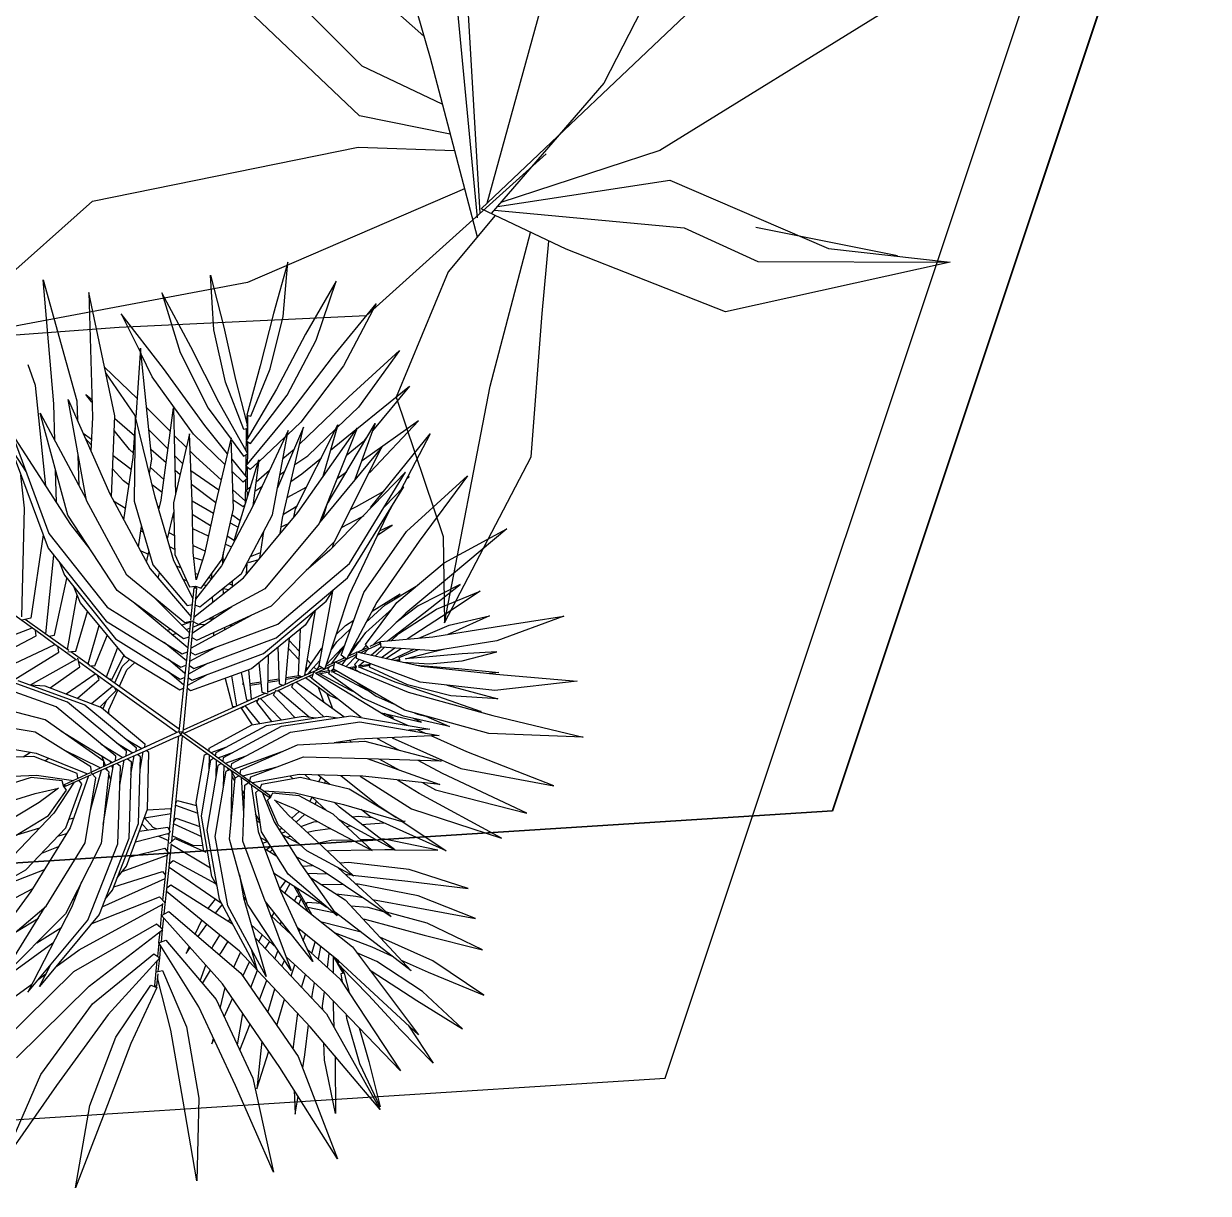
# Model space of a CAD drawing. Header units: metres. Extents: x 251860 to 269438, y 1966787 to 1972367.
# Drawn here: x 253628.117 to 253630.165, y 1969009.766 to 1969011.789 of the extents above; entities that cross this region are included whole.
import ezdxf

# ---------------------------------------------------------------- set-up
doc = ezdxf.new("R2010")
doc.units = ezdxf.units.M
doc.header["$MEASUREMENT"] = 0
doc.layers.get('0').update_dxf_attribs({"linetype": 'CONTINUOUS', "lineweight": 100})
doc.layers.add('PDF3_POINTS_line', color=6, linetype='CONTINUOUS')
doc.layers.add('zelen', color=74, linetype='CONTINUOUS')
doc.layers.add('Wall', color=7, linetype='CONTINUOUS', lineweight=20)

# ---------------------------------------------------------------- blocks, each defined once
blk = doc.blocks.new('z_25')
at = {"linetype": 'ByBlock', "lineweight": -2}
for p, q in [((75.6, 531), (61.4, 212.4)), ((-193.8, 482.3), (-41.1, 202.3)), ((234.2, 233.9), (362.2, 420.5)), ((362.2, 420.5), (261.8, 169.1)), ((268.5, 311.3), (362.2, 420.5)), ((0, 0), (-61.4, 377.5)), ((199.5, 254.6), (320.8, 373.9)), ((96.8, 202.2), (268.5, 311.3)), ((-1.5, 9.4), (-231.6, 280)), ((152.6, 184.8), (234.2, 233.9)), ((61.4, 212.4), (6.8, 23.5)), ((-41.1, 202.3), (11.3, 6.6)), ((8.4, 17.5), (96.8, 202.2)), ((9.9, 12), (152.6, 184.8)), ((261.8, 169.1), (95.5, 55.8)), ((-248.8, 130.2), (6, -9.8)), ((3.7, -3.9), (-228.2, 134.9)), ((-341.5, 103.5), (-180.8, 50.3)), ((-10.4, 99.5), (28, -182.6)), ((-314.5, 31.3), (-205.7, 58.5)), ((95.5, 55.8), (0, 0)), ((-180.8, 50.3), (24.7, -22.4)), ((141.9, -10.1), (76.1, 44.5)), ((-127.4, 31.4), (-217.4, -21.1)), ((178.1, -108.6), (55.5, 32.4)), ((-93, 19.2), (-171.1, -56.8)), ((-141.4, -78.6), (-74.3, 12.6)), ((15.6, 9.1), (39.5, -73.8)), ((-30.3, -2.9), (-83.2, -275.9)), ((274.3, -115.5), (141.9, -10.1)), ((-217.4, -21.1), (-311, -39.1)), ((-171.1, -56.8), (-370, -99.9)), ((-264.8, -372.7), (-141.4, -78.6)), ((39.5, -73.8), (126.7, -207.3)), ((378.3, -309.6), (178.1, -108.6)), ((378.3, -309.6), (274.3, -115.5)), ((28, -182.6), (-124.2, -430.2)), ((126.7, -207.3), (293.5, -253.8)), ((293.5, -253.8), (378.3, -309.6)), ((-83.2, -275.9), (-232.8, -618.5)), ((-232.8, -618.5), (-264.8, -372.7)), ((-124.2, -430.2), (-232.8, -618.5))]:
    blk.add_line(p, q, dxfattribs=at)
blk = doc.blocks.new('z_49')
at = {"color": 67, "ltscale": 2, "true_color": 0x727430}
for p, q in [((3.431, 5.265), (5.145, 6.73)), ((5.145, 6.73), (3.717, 4.955)), ((3.505, 5.725), (3.733, 6.051)), ((5.441, 5.922), (3.642, 4.556)), ((3.9, 4.239), (5.441, 5.922)), ((2.139, 4.516), (3.505, 5.725)), ((2.326, 5.432), (1.245, 3.824)), ((2.557, 5.572), (1.469, 3.964)), ((1.831, 3.737), (2.557, 5.572)), ((2.139, 4.956), (2.326, 5.432)), ((1.94, 3.881), (3.147, 5.365)), ((3.147, 5.365), (2.369, 3.78)), ((2.9, 4.861), (3.431, 5.265)), ((5.471, 5.222), (5.106, 4.542)), ((5.11, 4.023), (5.471, 5.222)), ((1.582, 4.593), (2.031, 4.992)), ((2.352, 3.762), (3.647, 5.099)), ((3.647, 5.099), (2.698, 3.49)), ((3.717, 4.955), (3.437, 4.743)), ((3.859, 4.721), (3.908, 4.893)), ((3.908, 4.893), (3.897, 4.75)), ((4.119, 3.942), (4.438, 4.826)), ((4.39, 4.096), (4.508, 4.903)), ((6.209, 4.848), (5.523, 3.945)), ((5.721, 3.849), (6.209, 4.848)), ((-0.044, 3.482), (1.582, 4.593)), ((2.007, 4.181), (2.474, 4.537)), ((3.642, 4.556), (3.126, 4.217)), ((3.301, 4.332), (3.306, 4.52)), ((3.656, 3.242), (5.165, 4.578)), ((5.165, 4.578), (4.096, 3.913)), ((4.868, 4.098), (5.09, 4.513)), ((-1.724, 4.296), (-0.1, 3.214)), ((2.49, 4.025), (2.93, 4.359)), ((3.221, 4.279), (3.256, 4.436)), ((6.212, 3.692), (6.981, 4.316)), ((6.981, 4.316), (6.356, 3.572)), ((2.67, 3.433), (3.9, 4.239)), ((3.556, 3.665), (3.678, 4.094)), ((3.814, 3.738), (3.853, 4.207)), ((4.463, 2.885), (4.868, 4.098)), ((1.389, 4.038), (0.033, 3.337)), ((1.469, 3.964), (1.002, 2.33)), ((1.351, 2.359), (1.94, 3.881)), ((4.121, 3.943), (2.846, 3.053)), ((3.127, 2.782), (4.121, 3.943)), ((4.113, 3.924), (4.119, 3.941)), ((4.708, 2.813), (5.11, 4.023)), ((5.523, 3.945), (4.999, 2.946)), ((-1.489, 3.73), (-0.176, 3.071)), ((-0.101, 2.969), (-0.098, 3.682)), ((-0.042, 2.953), (1.2, 3.663)), ((1.245, 3.824), (0.785, 2.197)), ((1.673, 3.191), (1.831, 3.737)), ((1.679, 2.376), (2.352, 3.762)), ((3.032, 3.425), (3.095, 3.711)), ((3.281, 3.428), (3.29, 3.839)), ((3.479, 3.53), (3.936, 3.814)), ((3.547, 3.572), (3.556, 3.665)), ((4.255, 3.253), (4.355, 3.862)), ((5.201, 2.852), (5.721, 3.849)), ((5.564, 2.963), (6.212, 3.692)), ((-1.01, 2.028), (-1.419, 3.458)), ((0.033, 3.337), (-0.092, 3.45)), ((1.154, 3.501), (1.018, 3.295)), ((1.779, 3.556), (1.822, 3.575)), ((2.698, 3.49), (2.02, 2.102)), ((2.463, 3.009), (3.479, 3.53)), ((3.144, 2.663), (4.636, 3.455)), ((4.636, 3.455), (3.384, 2.514)), ((3.972, 3.103), (4.054, 3.595)), ((6.356, 3.572), (5.71, 2.845)), ((-1.603, 2.069), (-2.192, 3.281)), ((-1.316, 2.054), (-1.831, 3.385)), ((-0.82, 1.911), (-1.223, 3.335)), ((-1.221, 3.328), (-0.103, 2.705)), ((-0.044, 3.407), (-0.042, 2.969)), ((0.028, 2.81), (0.998, 3.224)), ((1.018, 3.295), (0.621, 1.872)), ((1.705, 3.301), (1.718, 3.308)), ((2.632, 3.356), (2.653, 3.107)), ((3.03, 3.3), (3.032, 3.425)), ((3.417, 3.12), (3.656, 3.242)), ((3.749, 2.984), (3.781, 3.353)), ((7.989, 3.314), (7.079, 2.984)), ((7.143, 2.808), (7.989, 3.314)), ((-2.494, 3.043), (-1.901, 1.828)), ((-0.176, 3.071), (-0.1, 3.138)), ((0.944, 3.031), (0.781, 2.772)), ((2.846, 3.053), (2.104, 2.105)), ((2.477, 3.017), (2.48, 3.046)), ((3.483, 2.843), (3.512, 3.168)), ((4.189, 2.851), (4.239, 3.157)), ((-1.066, 2.935), (-0.171, 2.565)), ((-1.025, 2.872), (-0.677, 1.627)), ((-0.103, 2.646), (-0.101, 2.969)), ((-0.042, 2.969), (-0.039, 2.441)), ((-0.042, 2.882), (0.028, 2.81)), ((-0.039, 2.465), (0.859, 2.896)), ((4.425, 2.95), (3.236, 2.452)), ((3.272, 2.731), (3.275, 2.954)), ((3.456, 2.198), (4.425, 2.95)), ((3.911, 2.734), (3.944, 2.935)), ((4.347, 2.103), (4.463, 2.885)), ((4.533, 2.178), (4.708, 2.813)), ((4.744, 1.878), (5.201, 2.852)), ((4.999, 2.946), (4.782, 2.28)), ((5.061, 2.192), (5.564, 2.963)), ((5.71, 2.845), (5.18, 2.216)), ((7.079, 2.984), (6.172, 2.624)), ((6.234, 2.446), (7.143, 2.808)), ((-1.975, 1.831), (-2.624, 2.661)), ((-0.96, 2.641), (-0.817, 2.415)), ((-0.956, 2.635), (-0.106, 2.238)), ((-0.171, 2.565), (-0.091, 2.645)), ((-0.106, 2.222), (-0.103, 2.633)), ((0.781, 2.772), (0.459, 1.555)), ((2.218, 2.507), (2.552, 2.678)), ((2.385, 1.834), (3.127, 2.782)), ((2.485, 2.644), (2.49, 2.599)), ((2.982, 2.596), (3.144, 2.663)), ((3.02, 2.612), (3.02, 2.645)), ((3.72, 2.655), (3.731, 2.774)), ((4.084, 1.995), (4.15, 2.615)), ((4.15, 2.615), (4.173, 2.754)), ((6.172, 2.624), (5.303, 2.304)), ((-2.871, 2.424), (-2.221, 1.594)), ((-0.817, 2.415), (-0.536, 1.35)), ((-0.074, 2.437), (0.023, 2.325)), ((-0.039, 2.396), (-0.036, 1.983)), ((0.023, 2.325), (0.728, 2.572)), ((1.59, 1.016), (1.679, 2.376)), ((2.186, 2.442), (2.206, 2.327)), ((3.236, 2.452), (2.49, 1.891)), ((3.456, 2.544), (3.458, 2.57)), ((3.686, 1.833), (3.697, 2.383)), ((3.697, 2.383), (3.697, 2.385)), ((3.899, 2.542), (3.908, 1.924)), ((5.328, 2.232), (6.234, 2.446)), ((8.219, 2.403), (7.117, 2.29)), ((7.141, 2.07), (8.219, 2.403)), ((-0.79, 2.313), (-0.165, 2.101)), ((-0.165, 2.101), (-0.062, 2.218)), ((-0.11, 1.511), (-0.106, 2.168)), ((-0.036, 2.01), (0.643, 2.251)), ((0.785, 2.197), (0.897, 0.609)), ((1.002, 2.33), (1.108, 0.731)), ((1.338, 0.868), (1.351, 2.359)), ((2.081, 2.226), (2.255, 2.298)), ((2.206, 2.327), (2.217, 2.282)), ((2.643, 2.163), (3.104, 2.352)), ((2.712, 1.638), (3.456, 2.198)), ((2.752, 2.208), (2.765, 2.097)), ((3.015, 2.285), (3.015, 2.316)), ((3.464, 2.204), (3.509, 1.758)), ((4.806, 2.29), (3.67, 1.827)), ((3.78, 1.509), (4.806, 2.29)), ((4.779, 2.269), (4.663, 1.916)), ((4.925, 2.038), (5.101, 2.16)), ((5.12, 2.145), (5.061, 2.192)), ((5.12, 2.145), (5.158, 2.19)), ((5.123, 2.147), (5.303, 2.275)), ((5.291, 2.293), (5.163, 2.203)), ((5.303, 2.275), (5.291, 2.293)), ((5.291, 2.293), (5.303, 2.288)), ((5.303, 2.288), (5.297, 2.284)), ((5.303, 2.304), (5.328, 2.232)), ((5.303, 2.275), (5.303, 2.288)), ((7.117, 2.29), (6, 2.14)), ((-2.313, 1.644), (-2.965, 2.134)), ((-2.093, 1.982), (-1.947, 1.923)), ((-1.525, 0.878), (-1.603, 2.069)), ((-1.305, 0.748), (-1.316, 2.054)), ((-1.103, 0.629), (-1.01, 2.028)), ((-0.711, 2.013), (-0.108, 1.804)), ((-0.054, 1.982), (0.006, 1.888)), ((-0.036, 1.953), (-0.033, 1.511)), ((0.006, 1.888), (0.584, 2.029)), ((1.254, 0.712), (1.348, 1.961)), ((2.02, 2.102), (1.745, 0.99)), ((2.104, 2.105), (1.869, 1.17)), ((2.554, 2.05), (2.566, 1.948)), ((3.27, 2.058), (3.294, 1.667)), ((4.499, 2.056), (4.378, 1.62)), ((4.746, 1.881), (4.922, 2.006)), ((4.768, 1.929), (4.919, 2.034)), ((6, 2.14), (4.919, 2.037)), ((4.919, 2.037), (4.927, 1.948)), ((4.927, 1.948), (6.021, 1.919)), ((4.974, 2.042), (5.12, 2.145)), ((6.021, 1.919), (7.141, 2.07)), ((-3.158, 1.913), (-2.506, 1.422)), ((-1.77, 1.013), (-1.975, 1.831)), ((-1.901, 1.828), (-1.661, 0.856)), ((-0.918, 0.522), (-0.82, 1.911)), ((-0.656, 1.806), (-0.149, 1.685)), ((-0.149, 1.685), (-0.108, 1.747)), ((-0.033, 1.6), (0.508, 1.742)), ((0.621, 1.872), (0.713, 0.492)), ((1.967, 1.885), (2.058, 1.923)), ((2.028, 1.15), (2.385, 1.834)), ((2.49, 1.891), (2.168, 1.332)), ((2.341, 1.749), (2.361, 1.666)), ((3.67, 1.827), (2.813, 1.462)), ((3.06, 1.9), (3.117, 1.592)), ((4.021, 1.41), (4.054, 1.718)), ((4.28, 1.649), (4.32, 1.92)), ((4.378, 1.622), (4.543, 1.738)), ((4.39, 1.666), (4.545, 1.773)), ((4.539, 1.675), (4.545, 1.777)), ((4.545, 1.777), (5.789, 1.687)), ((4.549, 1.776), (4.715, 1.892)), ((4.592, 1.773), (4.742, 1.879)), ((4.663, 1.916), (4.744, 1.878)), ((-2.595, 1.269), (-3.346, 1.588)), ((-2.031, 1.155), (-2.313, 1.644)), ((-2.221, 1.594), (-1.908, 0.996)), ((-1.923, 1.624), (-1.843, 1.591)), ((-1.313, 1.705), (-1.231, 0.612)), ((-1.311, 1.504), (-1.298, 1.502)), ((-0.677, 1.627), (-0.758, 0.419)), ((-0.585, 1.539), (-0.11, 1.416)), ((-0.11, 1.374), (-0.11, 1.511)), ((-0.033, 1.554), (-0.008, 1.496)), ((-0.033, 1.511), (-0.033, -0.019)), ((-0.008, 1.496), (0.463, 1.573)), ((0.459, 1.555), (0.549, 0.386)), ((1.329, 1.713), (1.346, 1.716)), ((1.491, 0.846), (1.634, 1.696)), ((2.214, 1.506), (2.23, 1.438)), ((2.342, 1.307), (2.712, 1.638)), ((2.647, 1.58), (2.698, 1.424)), ((2.816, 1.716), (2.864, 1.484)), ((2.922, 1.144), (3.78, 1.509)), ((3.343, 1.17), (4.775, 1.651)), ((3.913, 1.611), (3.917, 1.389)), ((3.988, 1.387), (4.34, 1.631)), ((5.514, 1.53), (4.013, 1.25)), ((4.775, 1.651), (4.031, 1.254)), ((4.106, 0.871), (5.514, 1.53)), ((4.169, 1.447), (4.184, 1.518)), ((4.184, 1.518), (4.297, 1.49)), ((4.218, 1.509), (4.375, 1.62)), ((4.378, 1.62), (4.28, 1.649)), ((4.733, 1.636), (4.539, 1.675)), ((4.744, 1.634), (5.39, 1.507)), ((5.789, 1.687), (7.066, 1.651)), ((8.31, 1.576), (7.054, 1.399)), ((7.066, 1.651), (8.31, 1.576)), ((-4.959, 1.328), (-3.726, 0.751)), ((-3.441, 1.31), (-2.69, 0.99)), ((-2.506, 1.422), (-2.183, 1.133)), ((-1.564, 1.474), (-1.438, 0.73)), ((-0.536, 1.35), (-0.614, 0.327)), ((-0.544, 1.38), (-0.134, 1.314)), ((-0.538, 1.317), (-0.536, 1.319)), ((-0.536, 1.319), (-0.369, 1.352)), ((-0.495, 1.219), (-0.11, 1.296)), ((-0.134, 1.314), (-0.108, 1.374)), ((-0.11, -0.019), (-0.11, 1.371)), ((-0.033, 1.419), (0.287, 1.482)), ((-0.033, 1.311), (0.287, 1.375)), ((0.287, 1.482), (0.468, 1.447)), ((0.287, 1.375), (0.476, 1.337)), ((2.168, 1.332), (2.241, 1.249)), ((2.813, 1.462), (2.341, 1.307)), ((2.429, 1.385), (2.444, 1.341)), ((3.317, 1.313), (3.326, 1.159)), ((3.544, 1.409), (3.561, 1.243)), ((3.675, 1.281), (3.678, 1.466)), ((3.917, 1.389), (3.971, 1.381)), ((4.094, 1.422), (4.175, 1.48)), ((4.163, 0.685), (5.724, 1.342)), ((4.266, 1.379), (4.412, 1.325)), ((4.419, 1.461), (4.735, 1.385)), ((5.724, 1.342), (4.556, 1.081)), ((5.045, 1.31), (5.303, 1.248)), ((5.774, 1.432), (5.443, 1.497)), ((7.054, 1.399), (5.774, 1.432)), ((-2.601, 0.936), (-3.645, 1.083)), ((-3.308, 1.254), (-2.963, 0.987)), ((-2.183, 1.133), (-2.595, 1.269)), ((-2.125, 0.991), (-2.094, 1.082)), ((-2.094, 1.082), (-2.031, 1.155)), ((-2.061, 1.082), (-2.093, 1.081)), ((-2.093, 1.081), (-2.078, 1.053)), ((-2.093, 1.081), (-2.07, 1.068)), ((-2.078, 1.053), (-2.061, 1.082)), ((-2.061, 1.082), (-1.612, 0.828)), ((-0.548, 1.184), (-0.495, 1.219)), ((1.044, 0.594), (1.082, 1.119)), ((1.281, 1.078), (1.34, 1.039)), ((1.29, 1.199), (1.341, 1.165)), ((1.689, 0.959), (2.203, 1.249)), ((2.222, 1.216), (1.713, 0.916)), ((1.869, 1.17), (1.94, 1.101)), ((2.82, 1.082), (2.048, 1.114)), ((2.203, 1.249), (2.222, 1.216)), ((2.203, 1.249), (2.239, 1.248)), ((2.239, 1.248), (2.212, 1.232)), ((2.222, 1.216), (2.239, 1.248)), ((2.241, 1.249), (2.276, 1.145)), ((2.276, 1.145), (2.922, 1.144)), ((2.348, 1.144), (2.369, 1.1)), ((2.51, 1.144), (2.527, 1.094)), ((2.533, 1.094), (2.599, 1.144)), ((4.013, 1.25), (2.82, 1.082)), ((2.869, 1.089), (3.039, 1.194)), ((2.936, 1.131), (2.943, 1.099)), ((3.179, 1.254), (3.201, 1.136)), ((3.315, 1.152), (3.343, 1.17)), ((4.781, 1.187), (4.873, 1.152)), ((5.431, 1.219), (6.653, 0.99)), ((-3.937, 0.452), (-5.086, 1.032)), ((-4.365, 1.023), (-3.525, 0.48)), ((-2.69, 0.99), (-2.125, 0.991)), ((-1.926, 0.964), (-2.601, 0.936)), ((-2.078, 1.053), (-1.633, 0.791)), ((-1.872, 0.835), (-1.85, 0.919)), ((-1.831, 0.952), (-1.77, 1.013)), ((-1.614, 0.805), (-1.525, 0.878)), ((-1.081, 0.969), (-1.047, 0.509)), ((-1.081, 0.954), (-1.079, 0.956)), ((0.846, 0.484), (0.878, 0.878)), ((1.671, 0.949), (1.213, 0.689)), ((1.243, 0.639), (1.696, 0.906)), ((1.421, 0.807), (1.338, 0.868)), ((1.504, 0.929), (1.565, 0.888)), ((1.524, 1.043), (1.668, 0.946)), ((1.692, 0.932), (1.59, 1.016)), ((1.713, 0.801), (1.692, 0.932)), ((1.769, 0.949), (2.869, 0.631)), ((1.962, 1.063), (1.987, 0.967)), ((1.987, 0.967), (2.914, 0.703)), ((2.189, 0.828), (2.266, 0.887)), ((2.914, 0.703), (4.106, 0.871)), ((4.791, 0.949), (5.024, 0.872)), ((5.024, 0.872), (5.465, 0.754)), ((5.085, 1.073), (5.352, 0.973)), ((5.352, 0.973), (6.046, 0.845)), ((6.653, 0.99), (7.871, 0.734)), ((-3.726, 0.751), (-2.684, 0.604)), ((-3.314, 0.693), (-3.038, 0.514)), ((-2.703, 0.163), (-1.633, 0.69)), ((-2.684, 0.604), (-1.872, 0.835)), ((-1.682, 0.82), (-2.644, 0.542)), ((-2.525, 0.649), (-2.456, 0.596)), ((-2.168, 0.427), (-1.461, 0.69)), ((-1.633, 0.69), (-1.614, 0.805)), ((-1.618, 0.782), (-1.221, 0.548)), ((-1.196, 0.593), (-1.596, 0.819)), ((-1.401, 0.654), (-1.411, 0.565)), ((-1.377, 0.695), (-1.305, 0.748)), ((-1.349, 0.68), (-1.247, 0.833)), ((-1.257, 0.628), (-1.235, 0.662)), ((-1.09, 0.822), (-1.071, 0.835)), ((-0.902, 0.758), (-0.874, 0.412)), ((-0.742, 0.655), (-0.717, 0.324)), ((1.213, 0.689), (0.576, 0.332)), ((0.666, 0.383), (0.695, 0.761)), ((1.108, 0.731), (1.19, 0.676)), ((1.282, 0.662), (2.41, 0.12)), ((1.448, 0.76), (1.459, 0.658)), ((1.459, 0.658), (2.758, -0.077)), ((1.517, 0.801), (2.325, 0.5)), ((1.612, 0.857), (1.732, 0.776)), ((2.936, 0.198), (1.713, 0.801)), ((1.732, 0.776), (1.782, 0.702)), ((1.906, 0.707), (1.949, 0.642)), ((1.947, 0.64), (1.983, 0.668)), ((2.428, 0.759), (2.506, 0.819)), ((2.502, 0.816), (2.544, 0.725)), ((2.626, 0.702), (2.714, 0.759)), ((2.632, 0.783), (2.653, 0.72)), ((2.962, 0.625), (3.127, 0.733)), ((2.965, 0.625), (3.005, 0.653)), ((3.142, 0.722), (3.15, 0.736)), ((3.296, 0.602), (3.142, 0.722)), ((3.26, 0.751), (3.429, 0.648)), ((3.333, 0.599), (3.771, 0.823)), ((3.682, 0.811), (3.713, 0.793)), ((3.915, 0.559), (4.163, 0.685)), ((4.236, 0.715), (4.5, 0.602)), ((4.437, 0.592), (6.121, 0.857)), ((4.517, 0.834), (4.879, 0.661)), ((6.121, 0.857), (5.205, 0.532)), ((5.673, 0.698), (6.247, 0.544)), ((6.604, 0.742), (6.074, 0.84)), ((7.871, 0.734), (6.604, 0.742)), ((-5.627, 0.463), (-4.048, 0.067)), ((-3.992, 0.448), (-5.627, 0.463)), ((-2.644, 0.542), (-3.992, 0.448)), ((-2.895, 0.634), (-2.765, 0.533)), ((-1.411, 0.565), (-2.546, -0.078)), ((-2.372, -0.33), (-1.206, 0.45)), ((-2.243, 0.094), (-1.256, 0.569)), ((-1.503, 0.45), (-1.435, 0.551)), ((-1.489, 0.261), (-1.075, 0.461)), ((-1.408, 0.593), (-1.376, 0.64)), ((-1.316, 0.54), (-1.285, 0.586)), ((-1.221, 0.548), (-0.671, 0.221)), ((-1.206, 0.45), (-1.2, 0.536)), ((-0.637, 0.28), (-1.196, 0.593)), ((-1.175, 0.581), (-1.103, 0.629)), ((-0.988, 0.476), (-0.918, 0.522)), ((0.615, 0.265), (1.243, 0.639)), ((0.713, 0.492), (0.783, 0.449)), ((0.897, 0.609), (0.976, 0.557)), ((1.009, 0.5), (1.015, 0.405)), ((1.075, 0.54), (1.549, 0.31)), ((1.219, 0.625), (1.226, 0.527)), ((1.226, 0.527), (2.557, -0.365)), ((1.709, 0.457), (1.754, 0.491)), ((2.168, 0.558), (2.182, 0.57)), ((2.869, 0.631), (4.41, 0.524)), ((4.023, 0.614), (4.146, 0.543)), ((4.297, 0.532), (4.437, 0.592)), ((4.41, 0.524), (6.278, 0.542)), ((6.278, 0.542), (4.473, 0.089)), ((5.251, 0.548), (5.308, 0.533)), ((6.247, 0.544), (6.258, 0.541)), ((6.267, 0.539), (7.451, 0.21)), ((-4.753, 0.244), (-4.307, 0.056)), ((-1.021, 0.344), (-2.175, -0.436)), ((-1.858, -0.418), (-0.852, 0.256)), ((-1.217, 0.212), (-0.904, 0.36)), ((-1.048, 0.124), (-0.749, 0.268)), ((-1.017, 0.427), (-1.021, 0.344)), ((-0.852, 0.256), (-0.85, 0.328)), ((-0.758, 0.419), (-0.819, 0.382)), ((-0.701, 0.178), (-0.701, 0.239)), ((-0.671, 0.221), (-0.23, -0.034)), ((-0.614, 0.327), (-0.667, 0.297)), ((-0.071, -0.047), (-0.637, 0.28)), ((0.576, 0.332), (0.071, 0.041)), ((0.11, -0.026), (0.615, 0.265)), ((0.549, 0.386), (0.61, 0.352)), ((0.647, 0.216), (0.648, 0.285)), ((1.615, -0.447), (0.647, 0.216)), ((0.703, 0.318), (1.046, 0.154)), ((0.819, 0.387), (0.821, 0.304)), ((0.821, 0.304), (1.97, -0.466)), ((0.881, 0.423), (1.238, 0.254)), ((1.015, 0.405), (2.333, -0.486)), ((1.911, 0.36), (1.943, 0.384)), ((2.025, 0.338), (2.052, 0.298)), ((2.048, 0.294), (2.067, 0.314)), ((4.841, 0.175), (6.54, 0.324)), ((5.325, 0.302), (5.519, 0.235)), ((6.54, 0.324), (5.497, 0.027)), ((5.762, 0.412), (6.181, 0.301)), ((6.181, 0.301), (6.234, 0.297)), ((7.451, 0.21), (6.403, 0.285)), ((-4.526, -0.424), (-6.039, 0.082)), ((-5.61, -0.032), (-4.069, 0.072)), ((-4.048, 0.067), (-2.703, 0.163)), ((-2.057, 0.199), (-2.047, 0.188)), ((-1.547, -0.402), (-0.701, 0.178)), ((0.071, 0.041), (-0.071, -0.041)), ((2.281, 0.182), (2.29, 0.188)), ((2.312, 0.167), (2.318, 0.172)), ((4.473, 0.089), (2.936, 0.198)), ((6.258, -0.024), (4.497, 0.095)), ((4.588, 0.089), (4.841, 0.175)), ((4.879, 0.191), (4.907, 0.181)), ((5.849, 0.12), (5.837, 0.124)), ((7.033, -0.286), (5.849, 0.12)), ((-3.957, -0.297), (-5.61, -0.032)), ((-4.688, -0.18), (-4.214, -0.378)), ((-2.546, -0.078), (-3.957, -0.297)), ((-3.318, -0.198), (-3.801, -0.317)), ((-3.426, -0.215), (-3.415, -0.222)), ((-1.158, -0.753), (-0.106, -0.145)), ((-0.397, -0.235), (-0.139, -0.086)), ((-0.23, -0.034), (-0.106, -0.106)), ((-0.106, -0.106), (-0.071, -0.047)), ((-0.101, -0.663), (-0.101, -0.103)), ((-0.101, -0.103), (-0.042, -0.103)), ((-0.071, -0.041), (-0.033, -0.108)), ((-0.042, -0.103), (-0.042, -0.663)), ((-0.042, -0.136), (0.951, -0.71)), ((-0.033, -0.108), (0.11, -0.026)), ((-0.003, -0.092), (0.889, -0.607)), ((1.196, -0.16), (0.862, -0.57)), ((2.758, -0.077), (4.37, -0.327)), ((4.191, -0.35), (3.639, -0.214)), ((4.37, -0.327), (6.258, -0.024)), ((5.742, -0.107), (5.766, -0.116)), ((5.766, -0.116), (7.033, -0.286)), ((-6.131, -0.285), (-5.347, -0.546)), ((-3.801, -0.317), (-5.509, -0.569)), ((-3.814, -0.691), (-2.372, -0.33)), ((-3.674, -0.253), (-3.641, -0.278)), ((-3.11, -0.739), (-1.858, -0.418)), ((-2.61, -0.691), (-1.547, -0.402)), ((-1.562, -0.406), (-1.298, -0.73)), ((-1.298, -0.755), (-0.397, -0.235)), ((0.919, -0.624), (1.303, -0.233)), ((1.453, -0.335), (1.108, -0.7)), ((1.17, -0.771), (1.576, -0.42)), ((2.557, -0.365), (4.206, -0.777)), ((3.677, -0.223), (3.684, -0.221)), ((6.143, -0.639), (4.191, -0.35)), ((4.262, -0.361), (4.363, -0.326)), ((4.65, -0.282), (5.021, -0.469)), ((5.013, -0.224), (5.12, -0.278)), ((5.12, -0.278), (5.634, -0.519)), ((-5.509, -0.569), (-3.814, -0.691)), ((-5.301, -0.683), (-4.859, -0.616)), ((-5.211, -0.591), (-5.049, -0.645)), ((-2.175, -0.436), (-3.61, -0.799)), ((-2.435, -0.643), (-1.94, -1.07)), ((-2.155, -0.567), (-1.675, -0.976)), ((-1.961, -0.514), (-1.601, -0.891)), ((-1.855, -0.625), (-1.826, -0.478)), ((-1.712, -0.447), (-1.756, -0.668)), ((-1.71, -0.446), (-1.365, -0.795)), ((0.862, -0.57), (0.891, -0.609)), ((0.891, -0.608), (0.979, -0.66)), ((1.293, -0.494), (1.322, -0.473)), ((1.365, -0.602), (1.503, -0.741)), ((1.785, -0.493), (1.384, -0.845)), ((1.387, -0.583), (1.525, -0.721)), ((1.451, -0.935), (2, -0.551)), ((2.83, -0.777), (1.615, -0.447)), ((2.215, -0.61), (1.687, -1.015)), ((1.97, -0.466), (3.401, -0.833)), ((2.333, -0.486), (3.973, -0.901)), ((4.206, -0.777), (6.143, -0.639)), ((5.021, -0.469), (5.063, -0.479)), ((5.23, -0.504), (5.263, -0.498)), ((5.263, -0.498), (6.964, -0.595)), ((6.964, -0.595), (5.818, -0.755)), ((-4.729, -1.031), (-6.554, -0.716)), ((-3.61, -0.799), (-5.301, -0.683)), ((-4.839, -0.715), (-4.341, -0.881)), ((-3.835, -0.783), (-2.711, -1.504)), ((-3.468, -0.763), (-2.387, -1.393)), ((-3.325, -0.727), (-3.11, -0.739)), ((-3.047, -0.723), (-2.31, -1.278)), ((-2.878, -0.68), (-2.61, -0.691)), ((-2.738, -0.686), (-2.019, -1.178)), ((-1.829, -0.845), (-1.789, -1.043)), ((-1.764, -1.098), (-1.264, -0.814)), ((-1.756, -0.668), (-1.741, -0.744)), ((-1.633, -0.951), (-1.298, -0.755)), ((-1.298, -0.73), (-1.331, -0.774)), ((-1.264, -0.814), (-1.161, -0.754)), ((-1.193, -0.773), (-1.078, -1.185)), ((-1.161, -0.753), (-1.105, -0.746)), ((-1.105, -0.746), (-0.976, -1.084)), ((-1.083, -1.269), (-0.152, -0.812)), ((-0.938, -1.046), (-0.145, -0.666)), ((-0.334, -0.901), (-0.1, -0.741)), ((-0.152, -0.812), (-0.098, -0.841)), ((-0.145, -0.666), (-0.101, -0.693)), ((-0.094, -1.211), (-0.101, -0.663)), ((-0.042, -0.663), (-0.05, -1.211)), ((-0.046, -0.841), (0.01, -0.812)), ((-0.043, -0.693), (0.002, -0.666)), ((-0.043, -0.741), (0.192, -0.901)), ((0.002, -0.666), (0.796, -1.046)), ((0.01, -0.812), (0.941, -1.269)), ((0.805, -1.056), (0.932, -0.72)), ((0.898, -1.148), (1.009, -0.743)), ((0.932, -0.72), (0.979, -0.726)), ((0.951, -0.71), (1.24, -0.874)), ((0.979, -0.66), (1.405, -0.909)), ((1.108, -0.7), (1.133, -0.749)), ((1.384, -0.845), (1.421, -0.956)), ((1.596, -0.834), (1.738, -0.976)), ((1.62, -0.817), (1.762, -0.958)), ((1.753, -1.112), (2.474, -0.681)), ((2.712, -0.745), (2.018, -1.202)), ((2.083, -1.305), (3.16, -0.771)), ((2.256, -1.046), (2.309, -0.78)), ((2.379, -0.964), (2.431, -0.707)), ((3.619, -0.82), (2.379, -1.403)), ((3.136, -0.765), (2.83, -0.777)), ((3.401, -0.833), (3.647, -0.818)), ((3.747, -1.103), (5.299, -0.827)), ((3.973, -0.901), (5.906, -0.768)), ((5.299, -0.827), (5.544, -0.793)), ((5.906, -0.768), (5.401, -0.692)), ((6.038, -0.724), (6.11, -0.742)), ((6.11, -0.742), (6.064, -0.721)), ((-3.147, -1.747), (-4.729, -1.031)), ((-4.341, -0.881), (-2.787, -1.627)), ((-1.94, -1.07), (-1.982, -1.192)), ((-1.966, -1.147), (-1.654, -0.964)), ((-1.699, -0.955), (-1.693, -0.987)), ((-1.68, -1.05), (-1.601, -1.451)), ((-1.601, -0.891), (-1.646, -0.977)), ((-1.575, -1.678), (-0.938, -1.046)), ((-1.487, -0.941), (-1.382, -1.487)), ((-1.444, -0.916), (-1.379, -0.919)), ((-1.379, -0.919), (-1.249, -1.355)), ((-0.161, -0.975), (-1.233, -1.498)), ((-0.422, -1.287), (-0.096, -1.065)), ((-0.341, -1.064), (-0.098, -0.895)), ((-0.096, -1.008), (-0.161, -0.975)), ((-0.048, -1.065), (0.279, -1.287)), ((-0.047, -1.008), (0.017, -0.975)), ((-0.046, -0.895), (0.199, -1.064)), ((0.017, -0.975), (1.09, -1.498)), ((0.796, -1.046), (1.466, -1.711)), ((1.057, -1.305), (1.182, -0.876)), ((1.179, -1.426), (1.277, -0.895)), ((1.182, -0.876), (1.265, -0.873)), ((1.259, -0.885), (1.528, -1.038)), ((1.356, -1.602), (1.459, -1.051)), ((1.441, -0.929), (1.706, -1.085)), ((1.459, -1.051), (1.569, -1.03)), ((1.517, -1.808), (1.574, -1.064)), ((1.557, -1.055), (1.902, -1.251)), ((1.687, -1.015), (1.709, -1.098)), ((1.829, -1.067), (2.032, -1.27)), ((1.855, -1.051), (2.021, -1.218)), ((4.917, -0.895), (5.22, -1.003)), ((5.22, -1.003), (5.008, -0.879)), ((-6.598, -1.102), (-4.771, -1.414)), ((-2.399, -1.401), (-2, -1.167)), ((-2.31, -1.278), (-2.333, -1.362)), ((-2.118, -1.299), (-1.805, -1.122)), ((-1.859, -2.061), (-1.083, -1.269)), ((-1.822, -1.087), (-1.688, -1.114)), ((-1.818, -1.128), (-1.746, -1.946)), ((-1.688, -1.114), (-1.568, -1.713)), ((-1.238, -1.689), (-0.161, -1.158)), ((-0.868, -1.775), (-0.094, -1.246)), ((-0.161, -1.158), (-0.094, -1.191)), ((-0.159, -1.36), (-0.112, -1.259)), ((-0.117, -1.179), (-0.101, -1.144)), ((-0.112, -1.259), (-0.094, -1.218)), ((-0.09, -1.606), (-0.094, -1.211)), ((-0.05, -1.211), (-0.054, -1.606)), ((-0.051, -1.246), (0.725, -1.775)), ((-0.05, -1.191), (0.017, -1.158)), ((0.017, -1.158), (1.096, -1.689)), ((0.941, -1.269), (1.715, -2.061)), ((1.677, -2.022), (1.773, -1.237)), ((1.715, -1.09), (1.924, -1.213)), ((1.773, -1.237), (1.845, -1.218)), ((1.887, -2.317), (1.891, -1.244)), ((1.902, -1.251), (2.187, -1.413)), ((1.924, -1.213), (2.385, -1.482)), ((2.018, -1.202), (2.034, -1.277)), ((2.142, -1.275), (2.661, -1.266)), ((2.21, -1.274), (2.217, -1.238)), ((2.318, -1.272), (2.337, -1.179)), ((2.389, -1.532), (3.747, -1.103)), ((2.661, -1.266), (2.668, -1.267)), ((3.931, -1.298), (5.277, -1.277)), ((5.277, -1.277), (6.741, -1.589)), ((-4.771, -1.414), (-3.16, -1.899)), ((-2.915, -1.754), (-2.374, -1.445)), ((-2.731, -1.594), (-2.399, -1.401)), ((-2.374, -1.445), (-2.128, -1.305)), ((-2.173, -1.33), (-2.155, -2.484)), ((-2.132, -1.295), (-2.036, -1.321)), ((-1.233, -1.498), (-2.118, -2.407)), ((-2.036, -1.321), (-1.922, -2.187)), ((-1.601, -1.451), (-1.499, -1.603)), ((-1.126, -1.927), (-0.162, -1.359)), ((-0.589, -1.862), (-0.092, -1.45)), ((-0.216, -1.391), (-0.174, -1.301)), ((-0.162, -1.359), (-0.092, -1.39)), ((-0.052, -1.39), (0.019, -1.359)), ((-0.052, -1.45), (0.446, -1.862)), ((0.019, -1.359), (0.983, -1.927)), ((1.09, -1.498), (1.975, -2.407)), ((2.048, -1.879), (2.058, -1.34)), ((2.06, -2.581), (2.113, -1.437)), ((2.1, -1.297), (2.144, -1.341)), ((2.106, -1.303), (2.108, -1.293)), ((2.113, -1.437), (2.233, -1.399)), ((2.115, -1.372), (2.122, -1.434)), ((2.132, -1.329), (2.454, -1.368)), ((2.162, -1.399), (2.179, -1.416)), ((2.192, -1.369), (2.198, -1.337)), ((2.23, -1.438), (2.389, -1.529)), ((2.233, -1.399), (2.234, -1.416)), ((2.236, -1.441), (2.348, -2.914)), ((2.239, -1.471), (2.251, -1.469)), ((2.251, -1.469), (2.255, -1.453)), ((2.251, -1.488), (2.396, -1.63)), ((2.255, -1.453), (2.253, -1.451)), ((2.266, -1.502), (2.345, -2.105)), ((2.271, -1.469), (2.413, -1.613)), ((2.281, -1.421), (2.381, -1.421)), ((2.285, -1.483), (2.317, -1.488)), ((2.289, -1.421), (2.303, -1.35)), ((2.379, -1.403), (2.389, -1.532)), ((2.748, -1.419), (2.916, -1.418)), ((2.764, -1.414), (2.791, -1.419)), ((2.765, -1.628), (3.931, -1.298)), ((2.916, -1.418), (3.261, -1.488)), ((3.02, -1.333), (3.245, -1.375)), ((3.245, -1.375), (3.416, -1.444)), ((-8.303, -2.004), (-6.586, -1.634)), ((-6.586, -1.634), (-4.997, -1.648)), ((-4.997, -1.648), (-3.613, -2.019)), ((-2.965, -1.73), (-2.78, -1.622)), ((-2.742, -1.648), (-2.76, -1.64)), ((-2.711, -1.504), (-2.742, -1.648)), ((-2.669, -3.255), (-2.56, -1.551)), ((-2.502, -1.518), (-2.418, -1.546)), ((-2.418, -1.546), (-2.342, -2.864)), ((-2.124, -2.605), (-1.238, -1.689)), ((-1.014, -2.146), (-0.165, -1.578)), ((-0.745, -1.691), (-0.742, -1.7)), ((-0.09, -1.669), (-0.708, -2.265)), ((-0.366, -1.713), (-0.339, -1.655)), ((-0.305, -1.672), (-0.27, -1.598)), ((-0.165, -1.578), (-0.071, -1.613)), ((-0.09, -1.621), (-0.086, -2.064)), ((-0.071, -1.613), (0.021, -1.578)), ((-0.057, -2.064), (-0.054, -1.621)), ((0.566, -2.265), (-0.054, -1.669)), ((0.021, -1.578), (0.872, -2.146)), ((0.568, -1.682), (0.572, -1.67)), ((1.096, -1.689), (1.982, -2.605)), ((1.466, -1.711), (1.573, -1.915)), ((1.888, -1.879), (2.053, -1.633)), ((2.359, -1.638), (2.41, -1.627)), ((2.359, -2.398), (2.359, -1.638)), ((2.393, -1.531), (2.554, -1.623)), ((2.41, -1.627), (2.421, -1.576)), ((2.416, -1.651), (2.487, -1.72)), ((2.421, -1.576), (2.472, -1.576)), ((2.429, -1.664), (2.524, -2.362)), ((2.434, -1.634), (2.483, -1.683)), ((2.443, -1.515), (2.594, -1.604)), ((2.447, -1.647), (2.49, -1.653)), ((2.467, -1.507), (2.887, -1.562)), ((2.48, -1.657), (2.598, -1.602)), ((2.626, -3.139), (2.48, -1.657)), ((2.547, -1.576), (2.949, -1.576)), ((2.598, -1.602), (2.929, -3.005)), ((2.599, -1.606), (2.763, -1.702)), ((2.611, -1.655), (2.761, -1.741)), ((2.614, -1.669), (2.642, -1.673)), ((2.735, -1.686), (2.763, -1.69)), ((3.923, -1.59), (2.761, -1.744)), ((2.761, -1.744), (2.765, -1.628)), ((2.887, -1.562), (2.952, -1.575)), ((2.966, -1.717), (3.145, -1.741)), ((3.509, -1.645), (3.971, -1.741)), ((3.741, -1.614), (4.296, -1.846)), ((3.8, -1.607), (3.841, -1.614)), ((3.841, -1.614), (3.816, -1.604)), ((5.271, -1.571), (3.923, -1.59)), ((6.741, -1.589), (5.271, -1.571)), ((-3.396, -1.982), (-3.222, -1.88)), ((-3.357, -2.007), (-3.165, -1.897)), ((-3.327, -3.35), (-2.968, -1.729)), ((-3.16, -1.899), (-3.147, -1.747)), ((-3.16, -1.894), (-2.982, -1.792)), ((-3.155, -1.842), (-2.969, -1.733)), ((-2.831, -1.794), (-2.977, -3.508)), ((-2.968, -1.729), (-2.831, -1.794)), ((-1.893, -2.88), (-1.126, -1.927)), ((-0.679, -2.321), (-0.159, -1.817)), ((-0.087, -1.913), (-0.397, -2.401)), ((-0.159, -1.817), (-0.089, -1.837)), ((0.017, -1.817), (-0.055, -1.837)), ((-0.055, -1.913), (0.254, -2.401)), ((0.536, -2.321), (0.017, -1.817)), ((0.983, -1.927), (1.751, -2.88)), ((1.888, -2.07), (2.049, -1.829)), ((2.084, -2.066), (2.048, -1.879)), ((2.632, -1.744), (2.768, -1.745)), ((2.65, -1.82), (2.925, -1.859)), ((2.659, -1.861), (2.756, -1.959)), ((2.668, -1.901), (2.742, -1.974)), ((2.768, -1.921), (2.753, -1.97)), ((2.764, -1.743), (2.944, -1.846)), ((2.894, -1.934), (2.768, -1.921)), ((2.821, -1.736), (2.976, -1.826)), ((2.838, -1.746), (3.358, -1.75)), ((2.881, -1.886), (2.98, -1.824)), ((3.199, -3.073), (2.881, -1.886)), ((2.98, -1.824), (3.45, -2.921)), ((2.982, -1.83), (3.163, -1.935)), ((3.003, -1.88), (3.341, -2.073)), ((3.066, -1.879), (3.172, -1.894)), ((3.145, -1.741), (3.183, -1.749)), ((3.156, -1.962), (3.178, -1.869)), ((3.178, -1.869), (4.127, -1.888)), ((3.358, -1.75), (3.995, -1.885)), ((3.971, -1.741), (4.605, -2.012)), ((4.127, -1.888), (5.215, -2.169)), ((4.296, -1.846), (4.145, -1.816)), ((-6.58, -1.978), (-8.303, -2.004)), ((-4.989, -1.99), (-6.58, -1.978)), ((-3.608, -2.154), (-4.989, -1.99)), ((-4.069, -2.375), (-3.677, -2.146)), ((-3.921, -3.244), (-3.399, -1.98)), ((-3.284, -2.053), (-3.63, -3.423)), ((-3.613, -2.019), (-3.608, -2.154)), ((-3.61, -2.106), (-3.4, -1.985)), ((-3.608, -2.15), (-3.426, -2.046)), ((-3.399, -1.98), (-3.284, -2.053)), ((-1.942, -2.227), (-1.859, -2.061)), ((-1.662, -3.103), (-1.014, -2.146)), ((-0.575, -2.137), (-0.568, -2.156)), ((-0.57, -2.15), (-0.555, -2.117)), ((-0.548, -2.194), (-0.478, -2.043)), ((-0.395, -2.491), (-0.152, -2.072)), ((-0.152, -2.072), (-0.071, -2.088)), ((-0.086, -2.064), (-0.071, -2.087)), ((-0.086, -2.064), (-0.057, -2.064)), ((0.01, -2.072), (-0.072, -2.088)), ((-0.071, -2.087), (-0.071, -2.064)), ((-0.057, -2.064), (-0.071, -2.087)), ((0.251, -2.491), (0.01, -2.072)), ((0.872, -2.146), (1.519, -3.103)), ((1.715, -2.061), (1.799, -2.226)), ((2.345, -2.105), (2.359, -2.173)), ((2.753, -1.97), (2.703, -1.985)), ((2.703, -1.985), (2.714, -2.099)), ((2.773, -2.004), (2.927, -2.157)), ((2.779, -2.01), (2.944, -2.698)), ((2.787, -1.99), (2.94, -2.144)), ((2.793, -1.996), (2.919, -2.026)), ((2.936, -2.153), (2.946, -2.127)), ((3.033, -1.948), (3.142, -1.96)), ((3.083, -2.066), (3.315, -2.122)), ((3.113, -2.135), (3.338, -2.178)), ((3.155, -1.968), (3.155, -1.967)), ((3.159, -1.969), (3.155, -1.968)), ((3.356, -2.048), (3.196, -1.955)), ((4.071, -2.134), (3.248, -1.985)), ((3.308, -2.129), (3.382, -2.06)), ((3.82, -2.954), (3.308, -2.129)), ((3.341, -2.073), (3.356, -2.048)), ((3.341, -2.073), (3.364, -2.069)), ((3.364, -2.069), (3.349, -2.06)), ((3.356, -2.048), (3.364, -2.069)), ((3.382, -2.06), (4.006, -2.783)), ((4.307, -2.236), (3.826, -2.09)), ((5.158, -2.416), (4.071, -2.134)), ((-6.527, -2.683), (-5.239, -2.344)), ((-5.239, -2.344), (-4.107, -2.308)), ((-4.557, -3.076), (-3.926, -2.332)), ((-3.768, -2.328), (-4.341, -3.277)), ((-4.107, -2.308), (-4.08, -2.423)), ((-4.052, -2.404), (-3.865, -2.297)), ((-3.858, -2.251), (-3.855, -2.248)), ((-3.855, -2.248), (-3.854, -2.249)), ((-3.849, -2.253), (-3.768, -2.328)), ((-3.826, -2.275), (-3.614, -2.154)), ((-2.372, -2.344), (-2.157, -2.356)), ((-0.708, -2.265), (-1.355, -3.225)), ((-1.017, -3.158), (-0.679, -2.321)), ((-0.568, -2.156), (-0.561, -2.207)), ((-0.071, -2.175), (-0.147, -2.54)), ((-0.072, -2.175), (0.005, -2.54)), ((0.435, -2.223), (0.445, -2.149)), ((0.874, -3.158), (0.536, -2.321)), ((1.213, -3.225), (0.566, -2.265)), ((0.605, -2.49), (0.623, -2.351)), ((2.53, -2.156), (2.533, -2.575)), ((2.887, -2.171), (2.936, -2.153)), ((3.029, -2.913), (2.887, -2.171)), ((3.16, -2.245), (3.437, -2.337)), ((3.192, -2.319), (3.5, -2.438)), ((3.466, -2.158), (3.481, -2.161)), ((3.481, -2.161), (4.259, -2.397)), ((3.512, -2.211), (3.696, -2.246)), ((3.696, -2.246), (4.451, -2.544)), ((5.065, -2.632), (4.307, -2.236)), ((5.215, -2.169), (6.375, -2.731)), ((-4.08, -2.423), (-5.174, -2.632)), ((-4.079, -2.4), (-4.069, -2.375)), ((-4.079, -2.4), (-4.061, -2.389)), ((-4.052, -2.404), (-4.079, -2.4)), ((-4.069, -2.375), (-4.052, -2.404)), ((-3.131, -2.468), (-3.265, -2.493)), ((-3.265, -2.493), (-3.137, -2.493)), ((-2.891, -2.495), (-2.62, -2.496)), ((-2.885, -2.423), (-2.612, -2.372)), ((-2.118, -2.407), (-2.756, -3.712)), ((-2.362, -2.502), (-2.169, -2.514)), ((-1.546, -2.448), (-1.841, -2.755)), ((-0.896, -2.543), (-0.887, -2.573)), ((-0.887, -2.573), (-0.874, -2.805)), ((-0.836, -2.455), (-0.756, -2.509)), ((-0.777, -2.368), (-0.775, -2.369)), ((-0.775, -2.365), (-0.756, -2.512)), ((-0.397, -2.401), (-0.735, -3.24)), ((-0.48, -3.186), (-0.395, -2.491)), ((-0.462, -2.563), (-0.405, -2.574)), ((-0.147, -2.54), (-0.232, -3.234)), ((0.005, -2.54), (0.09, -3.234)), ((0.337, -3.186), (0.251, -2.491)), ((0.254, -2.401), (0.592, -3.24)), ((0.74, -2.827), (0.755, -2.546)), ((1.699, -2.755), (1.403, -2.447)), ((1.462, -2.521), (1.462, -2.51)), ((1.975, -2.407), (2.614, -3.712)), ((2.524, -3.188), (2.359, -2.398)), ((2.524, -2.362), (2.531, -2.4)), ((2.533, -2.575), (2.604, -2.909)), ((3.234, -2.417), (3.619, -2.631)), ((3.251, -2.458), (3.32, -2.527)), ((3.31, -2.538), (3.267, -2.495)), ((3.294, -2.558), (3.32, -2.538)), ((3.32, -2.527), (3.31, -2.538)), ((3.32, -2.538), (3.31, -2.538)), ((3.315, -2.532), (3.32, -2.538)), ((3.32, -2.538), (3.345, -2.505)), ((3.32, -2.538), (3.32, -2.527)), ((3.345, -2.505), (3.665, -2.704)), ((4.391, -2.7), (3.7, -2.428)), ((4.259, -2.397), (5.065, -2.632)), ((4.451, -2.544), (5.176, -2.998)), ((6.375, -2.731), (5.158, -2.416)), ((-7.889, -3.343), (-6.527, -2.683)), ((-5.174, -2.632), (-6.461, -2.97)), ((-2.761, -3.915), (-2.124, -2.605)), ((-1.841, -2.755), (-2.761, -3.915)), ((-2.346, -2.779), (-2.298, -2.776)), ((-1.846, -2.761), (-1.839, -2.813)), ((-1.846, -2.763), (-1.804, -2.769)), ((-1.689, -2.597), (-1.688, -2.624)), ((-0.886, -2.582), (-0.797, -2.606)), ((-0.882, -2.658), (-0.819, -2.668)), ((-0.797, -2.606), (-0.797, -2.613)), ((-0.5, -2.657), (-0.455, -2.989)), ((-0.488, -2.627), (-0.417, -2.676)), ((-0.488, -2.744), (-0.432, -2.794)), ((-0.171, -2.728), (0.033, -2.769)), ((-0.158, -2.623), (0.019, -2.659)), ((0.279, -2.71), (0.287, -2.712)), ((0.287, -2.712), (0.371, -2.695)), ((0.321, -3.063), (0.371, -2.692)), ((0.664, -2.637), (0.751, -2.62)), ((0.703, -2.737), (0.745, -2.728)), ((1.596, -2.688), (1.601, -2.653)), ((2.618, -3.915), (1.699, -2.755)), ((1.982, -2.605), (2.618, -3.915)), ((2.944, -2.698), (3.179, -3.476)), ((3.315, -2.606), (3.571, -3.017)), ((3.67, -2.941), (3.392, -2.609)), ((3.392, -2.609), (3.724, -2.888)), ((3.839, -2.589), (4.347, -2.897)), ((4.006, -2.783), (4.808, -3.593)), ((5.176, -2.998), (4.391, -2.7)), ((-6.461, -2.97), (-7.889, -3.343)), ((-3.522, -2.993), (-3.229, -2.91)), ((-2.934, -3.004), (-2.873, -2.998)), ((-2.918, -2.821), (-2.881, -2.811)), ((-2.881, -2.811), (-2.639, -2.797)), ((-2.873, -2.998), (-2.651, -2.986)), ((-2.405, -4.22), (-1.893, -2.88)), ((-1.177, -2.961), (-1.155, -2.961)), ((-1.156, -2.93), (-1.095, -4.076)), ((-0.874, -2.805), (-0.872, -2.801)), ((-0.203, -2.995), (-0.089, -3.096)), ((-0.185, -2.84), (0.021, -2.983)), ((0.021, -2.983), (0.065, -3.03)), ((0.292, -2.819), (0.356, -2.806)), ((0.989, -2.893), (0.946, -3.748)), ((1.751, -2.88), (2.262, -4.22)), ((2.342, -2.826), (2.629, -3.513)), ((2.348, -2.914), (2.439, -3.355)), ((2.358, -2.96), (2.397, -3.058)), ((2.397, -3.058), (2.364, -2.879)), ((2.929, -3.005), (3.479, -4.495)), ((3.326, -3.668), (3.029, -2.913)), ((3.415, -2.838), (3.444, -2.892)), ((3.444, -2.892), (3.807, -3.493)), ((3.45, -2.921), (4.122, -4.106)), ((4.061, -3.392), (3.67, -2.941)), ((3.724, -2.888), (3.935, -3.07)), ((4.623, -3.765), (3.82, -2.954)), ((4.276, -3.024), (4.199, -2.977)), ((4.347, -2.897), (4.914, -3.392)), ((-5.476, -4.011), (-4.557, -3.076)), ((-3.537, -3.055), (-3.256, -3.031)), ((-1.667, -3.121), (-2.405, -4.22)), ((-2.228, -3.756), (-2.155, -3.149)), ((-2.189, -3.194), (-2.159, -3.194)), ((-2.045, -4.445), (-1.662, -3.103)), ((-1.716, -3.194), (-1.688, -3.194)), ((-1.675, -3.147), (-1.673, -3.131)), ((-1.328, -3.184), (-1.413, -4.873)), ((-1.328, -3.194), (-1.142, -3.195)), ((-1.116, -4.32), (-1.017, -3.158)), ((-0.677, -3.096), (-0.603, -3.641)), ((-0.357, -4.145), (-0.48, -3.186)), ((-0.089, -3.096), (0.098, -3.295)), ((0.215, -4.145), (0.337, -3.186)), ((0.463, -4.472), (0.508, -3.205)), ((0.508, -3.205), (0.526, -3.075)), ((0.974, -4.32), (0.874, -3.158)), ((1.186, -3.186), (1.248, -4.287)), ((1.519, -3.103), (1.902, -4.445)), ((2.262, -4.22), (1.524, -3.121)), ((1.921, -3.036), (1.977, -3.472)), ((2.86, -3.975), (2.524, -3.188)), ((3.175, -4.628), (2.626, -3.139)), ((3.87, -4.258), (3.199, -3.073)), ((3.571, -3.017), (3.963, -3.468)), ((4.914, -3.392), (4.276, -3.024)), ((-4.341, -3.277), (-5.26, -4.212)), ((-4.688, -4.617), (-3.921, -3.244)), ((-3.63, -3.423), (-4.395, -4.795)), ((-3.953, -5.08), (-3.327, -3.35)), ((-3.717, -3.579), (-3.356, -3.431)), ((-3.034, -5.096), (-2.669, -3.255)), ((-2.963, -3.341), (-2.674, -3.285)), ((-2.756, -3.712), (-2.517, -3.413)), ((-2.312, -3.364), (-2.673, -5.202)), ((-2.328, -3.443), (-2.186, -3.416)), ((-2.313, -3.35), (-2.312, -3.364)), ((-1.355, -3.225), (-2.045, -4.445)), ((-1.875, -3.849), (-1.814, -3.34)), ((-1.818, -3.37), (-1.736, -3.36)), ((-1.334, -3.312), (-1.137, -3.289)), ((-1.261, -3.643), (-1.133, -3.366)), ((-1.152, -3.433), (-1.13, -3.423)), ((-0.735, -3.24), (-1.116, -4.32)), ((-0.801, -3.428), (-0.6, -3.731)), ((-0.751, -3.287), (-0.632, -3.427)), ((-0.232, -3.234), (-0.357, -4.145)), ((-0.238, -3.277), (-0.063, -3.433)), ((-0.063, -3.433), (0.158, -3.73)), ((0.09, -3.234), (0.215, -4.145)), ((0.321, -3.305), (0.463, -4.472)), ((0.592, -3.24), (0.974, -4.32)), ((1.902, -4.445), (1.213, -3.225)), ((1.638, -3.291), (1.689, -3.702)), ((2.089, -3.248), (2.361, -4.588)), ((2.614, -3.712), (2.374, -3.413)), ((2.629, -3.513), (2.598, -3.362)), ((2.688, -3.307), (2.702, -3.371)), ((2.702, -3.371), (2.773, -3.537)), ((4.461, -3.881), (4.061, -3.392)), ((-2.977, -3.508), (-3.599, -5.235)), ((-2.999, -3.571), (-2.721, -3.518)), ((-2.362, -3.614), (-2.35, -3.611)), ((-2.35, -3.611), (-2.209, -3.6)), ((-1.841, -3.57), (-1.794, -3.566)), ((-1.362, -3.861), (-1.261, -3.643)), ((-1.35, -3.634), (-1.247, -3.613)), ((-1.345, -3.53), (-1.242, -3.521)), ((-1.242, -3.521), (-1.229, -3.574)), ((-1.235, -3.655), (-1.136, -3.445)), ((-1.144, -3.46), (-1.126, -3.49)), ((-0.835, -3.523), (-0.794, -4.269)), ((-0.603, -3.641), (-0.555, -5.121)), ((-0.267, -3.487), (-0.213, -3.548)), ((-0.213, -3.548), (0.21, -4.115)), ((0.296, -3.506), (0.353, -3.567)), ((0.498, -3.494), (0.584, -3.586)), ((0.584, -3.586), (0.701, -3.795)), ((0.693, -3.755), (0.703, -3.554)), ((2.477, -3.541), (2.506, -3.685)), ((2.764, -3.515), (2.86, -3.975)), ((3.179, -3.476), (3.415, -4.282)), ((3.44, -3.498), (3.483, -3.608)), ((3.483, -3.608), (3.78, -4.393)), ((3.807, -3.493), (4.175, -4.131)), ((3.963, -3.468), (4.461, -3.881)), ((4.808, -3.593), (5.697, -4.493)), ((-4.225, -3.788), (-4.325, -3.829)), ((-4.325, -3.829), (-4.238, -3.812)), ((-3.799, -3.726), (-3.437, -3.655)), ((-3.085, -3.81), (-2.761, -3.722)), ((-2.409, -3.858), (-2.296, -3.827)), ((-2.296, -3.827), (-2.251, -3.818)), ((-1.861, -3.738), (-1.843, -3.735)), ((-1.763, -4.814), (-1.712, -3.856)), ((-1.365, -3.933), (-1.235, -3.655)), ((-1.301, -3.796), (-1.109, -4.231)), ((-1.282, -3.755), (-1.231, -3.735)), ((-1.231, -3.735), (-1.102, -3.951)), ((-0.823, -3.75), (-0.589, -4.074)), ((-0.555, -5.121), (-0.397, -3.829)), ((-0.209, -3.923), (-0.31, -3.804)), ((0.251, -3.856), (0.415, -4.077)), ((0.49, -3.715), (0.748, -4.023)), ((0.995, -5.236), (0.693, -3.755)), ((0.946, -3.748), (0.959, -4.151)), ((1.551, -4.238), (1.524, -3.776)), ((2.673, -4.499), (2.531, -3.805)), ((3.78, -4.393), (3.326, -3.668)), ((5.697, -4.493), (4.623, -3.765)), ((-6.504, -5.056), (-5.476, -4.011)), ((-4.072, -4.216), (-3.549, -3.962)), ((-3.177, -4.064), (-2.809, -3.965)), ((-2.444, -4.038), (-2.328, -4.019)), ((-2.374, -4.953), (-2.258, -4.001)), ((-2.262, -4.008), (-2.258, -4.007)), ((-1.843, -4.087), (-1.722, -4.051)), ((-1.749, -3.922), (-1.716, -3.916)), ((-0.805, -4.074), (-0.629, -4.392)), ((-0.419, -4.004), (-0.4, -4.032)), ((-0.4, -4.032), (-0.363, -4.098)), ((0.33, -4.89), (-0.209, -3.923)), ((2.091, -4.367), (2.028, -3.871)), ((4.175, -4.131), (4.065, -4.005)), ((-5.26, -4.212), (-6.504, -5.056)), ((-4.124, -4.31), (-3.628, -4.182)), ((-3.27, -4.321), (-2.85, -4.172)), ((-2.492, -4.283), (-2.431, -4.261)), ((-2.431, -4.261), (-2.284, -4.217)), ((-1.919, -4.223), (-2.016, -5.036)), ((-1.934, -4.346), (-1.734, -4.277)), ((-1.376, -4.133), (-1.105, -4.82)), ((-1.144, -5.995), (-1.085, -4.259)), ((-0.794, -4.269), (-1.144, -5.995)), ((-1.095, -4.261), (-1.087, -4.281)), ((-1.085, -4.259), (-1.087, -4.236)), ((-0.429, -4.296), (-0.45, -4.266)), ((-0.353, -4.116), (0.14, -4.997)), ((0.217, -4.124), (0.366, -4.323)), ((0.514, -4.21), (0.475, -4.157)), ((0.914, -5.111), (0.514, -4.21)), ((0.964, -4.292), (0.995, -5.236)), ((0.97, -4.274), (0.995, -4.321)), ((0.995, -4.321), (0.971, -4.291)), ((1.248, -4.287), (1.764, -5.919)), ((1.764, -5.919), (1.551, -4.238)), ((1.75, -4.176), (1.782, -4.437)), ((3.415, -4.282), (3.368, -4.192)), ((4.879, -5.374), (3.87, -4.258)), ((4.122, -4.106), (4.879, -5.374)), ((-3.367, -4.59), (-2.901, -4.426)), ((-2.546, -4.555), (-2.315, -4.476)), ((-1.953, -4.505), (-1.741, -4.402)), ((-1.392, -4.45), (-1.208, -5.16)), ((-0.824, -4.415), (-0.664, -4.683)), ((-0.629, -4.392), (-0.575, -4.509)), ((0.038, -5.302), (-0.429, -4.296)), ((0.366, -4.323), (0.462, -4.461)), ((0.463, -4.464), (0.914, -5.111)), ((1.782, -4.437), (2.4, -6.03)), ((2.4, -6.03), (2.091, -4.367)), ((3.087, -6.136), (2.673, -4.499)), ((3.479, -4.495), (4.116, -6.056)), ((-5.564, -6.092), (-4.688, -4.617)), ((-3.757, -4.538), (-4.514, -4.969)), ((-2.52, -4.78), (-2.342, -4.694)), ((-1.997, -4.871), (-1.758, -4.7)), ((-1.979, -4.724), (-1.752, -4.602)), ((-1.813, -4.835), (-1.758, -4.717)), ((-0.664, -4.683), (-0.561, -4.96)), ((-0.5, -4.67), (-0.161, -5.396)), ((2.361, -4.588), (3.087, -6.136)), ((4.116, -6.056), (3.175, -4.628)), ((-4.395, -4.795), (-5.564, -6.092)), ((-4.514, -4.969), (-3.832, -4.746)), ((-3.544, -5.083), (-2.969, -4.77)), ((-2.598, -4.823), (-2.52, -4.78)), ((-2.593, -5.057), (-2.372, -4.937)), ((-2.009, -6.774), (-1.763, -4.814)), ((-1.413, -4.873), (-2.009, -6.774)), ((-1.953, -5.623), (-1.827, -4.914)), ((-1.894, -5.013), (-1.814, -4.838)), ((-1.877, -5.021), (-1.819, -4.897)), ((-1.822, -4.885), (-1.813, -4.835)), ((-1.813, -4.835), (-1.766, -4.841)), ((-1.791, -4.838), (-1.761, -4.773)), ((-0.887, -4.73), (-0.871, -4.766)), ((-0.871, -4.766), (-0.48, -5.805)), ((0.668, -5.961), (0.33, -4.89)), ((-4.69, -6.897), (-3.953, -5.08)), ((-3.513, -7.004), (-3.034, -5.096)), ((-3.503, -5.312), (-3.025, -5.054)), ((-2.731, -6.892), (-2.374, -4.953)), ((-2.016, -5.036), (-2.731, -6.892)), ((-2.654, -5.103), (-2.593, -5.057)), ((-2.132, -5.335), (-1.882, -5.035)), ((-1.932, -4.991), (-2.038, -5.091)), ((-1.882, -5.035), (-1.932, -4.991)), ((-1.894, -5.013), (-1.889, -5.023)), ((-1.877, -5.021), (-1.894, -5.013)), ((-1.889, -5.023), (-1.886, -5.017)), ((-1.889, -5.023), (-1.877, -5.021)), ((-1.37, -5.389), (-1.452, -4.999)), ((-0.274, -5.725), (-0.541, -5.01)), ((0.14, -4.997), (0.668, -5.961)), ((-3.599, -5.235), (-4.69, -6.897)), ((-3.721, -5.421), (-3.503, -5.312)), ((-2.673, -5.202), (-3.513, -7.004)), ((-2.791, -5.455), (-2.481, -5.216)), ((-2.481, -5.216), (-2.413, -5.167)), ((-1.568, -5.366), (-1.564, -5.405)), ((-1.208, -5.16), (-1.129, -5.546)), ((-0.767, -6.205), (-0.977, -5.173)), ((0.308, -6.387), (0.038, -5.302)), ((-4.137, -5.532), (-4.478, -5.799)), ((-3.376, -5.662), (-3.128, -5.47)), ((-3.055, -6.222), (-2.525, -5.55)), ((-2.525, -5.55), (-2.475, -5.504)), ((-1.564, -5.405), (-1.522, -6.389)), ((-1.329, -6.375), (-1.37, -5.389)), ((-0.161, -5.396), (0.308, -6.387)), ((-4.478, -5.799), (-4.186, -5.653)), ((-4.048, -6.386), (-3.376, -5.662)), ((-3.204, -5.773), (-3.262, -5.818)), ((-2.124, -6.456), (-1.953, -5.623)), ((-1.09, -5.732), (-0.983, -6.253)), ((-0.077, -6.822), (-0.274, -5.725)), ((-3.262, -5.818), (-4.048, -6.386)), ((-2.535, -5.829), (-2.929, -6.327)), ((-0.48, -5.805), (-0.077, -6.822)), ((-3.474, -6.976), (-3.055, -6.222)), ((-0.732, -7.32), (-0.767, -6.205)), ((-2.929, -6.327), (-3.474, -6.976)), ((-1.522, -6.389), (-1.454, -7.359)), ((-1.454, -7.359), (-1.329, -6.375)), ((-0.983, -6.253), (-0.732, -7.32)), ((-2.272, -7.294), (-2.124, -6.456)), ((-1.977, -6.523), (-2.272, -7.294))]:
    blk.add_line(p, q, dxfattribs=at)

msp = doc.modelspace()

# ---------------------------------------------------------------- linework, layer by layer
at = {"layer": 'PDF3_POINTS_line', "lineweight": 30}
for p, q in [((253631.72091, 1969017.04429, 520.1345), (253629.51533, 1969010.42758, 520.1345)), ((253629.22604, 1969009.96521, 520.1345), (253631.48114, 1969016.72965, 520.1345)), ((253629.51533, 1969010.42758, 520.1345), (253626.46646, 1969010.23297, 520.1345)), ((253626.10905, 1969009.76637, 520.1345), (253629.22604, 1969009.96521, 520.1345))]:
    msp.add_line(p, q, dxfattribs=at)
at = {"layer": 'Wall', "lineweight": 35, "ltscale": 2}
for p, q in [((253631.72091, 1969017.04429, 520.1345), (253629.51533, 1969010.42758, 520.1345)), ((253629.51533, 1969010.42758, 520.1345), (253626.46646, 1969010.23297, 520.1345))]:
    msp.add_line(p, q, dxfattribs=at)

# ---------------------------------------------------------------- block references
at = {"layer": 'zelen'}
for name, p, xscale, yscale, zscale, rotation in [('z_25', (253628.90781, 1969011.46867, 520.1345), 0.0014706189071413, 0.0014706189071413, 0.0014706189071413, 304.2481993212403), ('z_49', (253628.38597, 1969010.57294, 520.1345), 0.0953833472450015, 0.0953833472450015, 0.0953833472450015, 54.33545139389092)]:
    msp.add_blockref(name, p, dxfattribs=dict(at, xscale=xscale, yscale=yscale, zscale=zscale, rotation=rotation))

doc.saveas('drawing.dxf')
